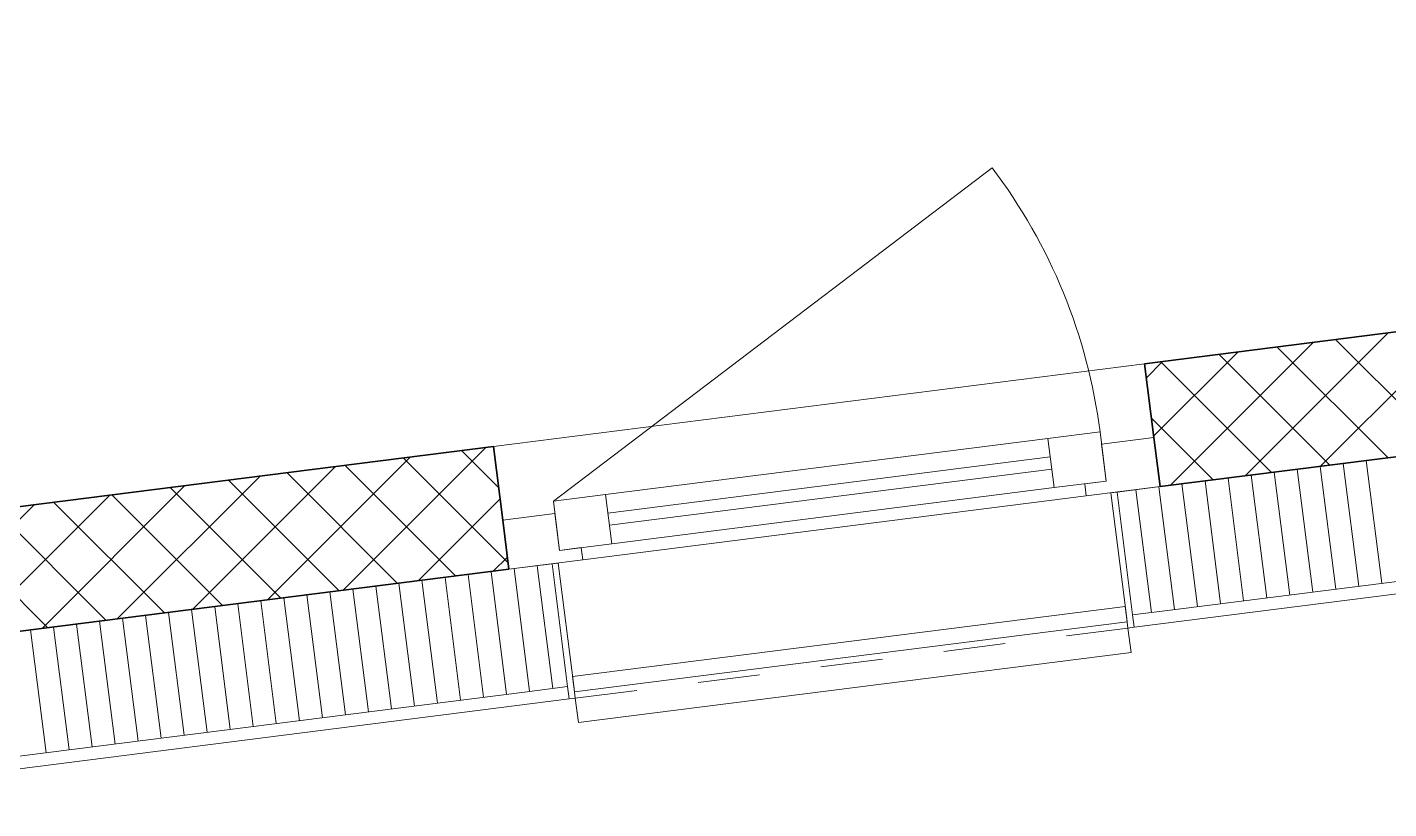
# Model space of a CAD drawing. Header units: metres. Extents: x 2713679.5 to 2713747.3, y 1226017.1 to 1226104.2.
# Drawn here: x 2713704.567 to 2713706.766, y 1226020.853 to 1226022.115 of the extents above; entities that cross this region are included whole.
import ezdxf

# ---------------------------------------------------------------- set-up
doc = ezdxf.new("R2010")
doc.units = ezdxf.units.M
doc.header["$MEASUREMENT"] = 0
doc.linetypes.add('Strich 2_1mm', pattern=[0.15, 0.1, -0.05])
doc.layers.add('plangrafiken', color=251, linetype='Continuous')
doc.layers.add('waende_stuetzen', color=250, linetype='Continuous')

msp = doc.modelspace()

# ---------------------------------------------------------------- linework, layer by layer
at = {"layer": 'plangrafiken', "color": 7, "linetype": 'Continuous', "lineweight": 13}
for p, q in [((2713706.3407, 1226021.1796), (2713705.4479, 1226021.0663)), ((2713706.3439, 1226021.1548), (2713706.3407, 1226021.1796)), ((2713705.451, 1226021.0415), (2713706.3439, 1226021.1548)), ((2713705.4479, 1226021.0663), (2713705.451, 1226021.0415))]:
    msp.add_line(p, q, dxfattribs=at)
at = {"layer": 'waende_stuetzen', "color": 7, "linetype": 'Continuous', "lineweight": 35}
for p, q in [((2713710.6572, 1226022.1154), (2713706.3716, 1226021.5716)), ((2713706.3968, 1226021.3732), (2713710.6824, 1226021.917)), ((2713706.3867, 1226021.4525), (2713706.3716, 1226021.5716)), ((2713706.3968, 1226021.3732), (2713706.3867, 1226021.4525)), ((2713705.32, 1226021.4381), (2713704.0602, 1226021.2782)), ((2713705.3352, 1226021.3191), (2713705.32, 1226021.4381)), ((2713705.3452, 1226021.2397), (2713705.3352, 1226021.3191)), ((2713704.0853, 1226021.0798), (2713705.3452, 1226021.2397))]:
    msp.add_line(p, q, dxfattribs=at)
at = {"layer": 'waende_stuetzen', "color": 7, "linetype": 'Continuous', "lineweight": 13}
for p, q in [((2713705.417, 1226021.3496), (2713706.1256, 1226021.8881)), ((2713706.3716, 1226021.5716), (2713705.32, 1226021.4381)), ((2713706.2156, 1226021.451), (2713705.5013, 1226021.3603)), ((2713706.2999, 1226021.4617), (2713706.2156, 1226021.451)), ((2713706.2156, 1226021.451), (2713706.2256, 1226021.3716)), ((2713706.31, 1226021.3823), (2713706.2999, 1226021.4617)), ((2713706.3867, 1226021.4525), (2713706.3024, 1226021.4418)), ((2713706.3024, 1226021.4418), (2713706.31, 1226021.3823)), ((2713706.2193, 1226021.4212), (2713705.5051, 1226021.3306)), ((2713705.5076, 1226021.3107), (2713706.2219, 1226021.4014)), ((2713705.5114, 1226021.281), (2713706.2256, 1226021.3716)), ((2713706.2256, 1226021.3716), (2713706.31, 1226021.3823)), ((2713706.31, 1226021.3823), (2713706.2752, 1226021.3779)), ((2713706.2752, 1226021.3779), (2713706.2777, 1226021.3581)), ((2713706.2777, 1226021.3581), (2713706.3968, 1226021.3732)), ((2713705.5013, 1226021.3603), (2713705.417, 1226021.3496)), ((2713705.417, 1226021.3496), (2713705.427, 1226021.2703)), ((2713705.4643, 1226021.2548), (2713706.2777, 1226021.3581)), ((2713705.5114, 1226021.281), (2713705.5013, 1226021.3603)), ((2713705.4195, 1226021.3298), (2713705.3352, 1226021.3191)), ((2713705.427, 1226021.2703), (2713705.4195, 1226021.3298)), ((2713705.427, 1226021.2703), (2713705.5114, 1226021.281)), ((2713705.3452, 1226021.2397), (2713705.4643, 1226021.2548)), ((2713705.4618, 1226021.2747), (2713705.427, 1226021.2703)), ((2713705.4643, 1226021.2548), (2713705.4618, 1226021.2747)), ((2713706.355, 1226021.1461), (2713706.3525, 1226021.1659)), ((2713706.3451, 1226021.1448), (2713706.3502, 1226021.1052)), ((2713706.3502, 1226021.1052), (2713705.4573, 1226020.9919)), ((2713705.4424, 1226021.0303), (2713705.4398, 1226021.0501)), ((2713705.4573, 1226020.9919), (2713705.4523, 1226021.0315))]:
    msp.add_line(p, q, dxfattribs=at)
at = {"layer": 'waende_stuetzen', "color": 7, "linetype": 'Continuous', "lineweight": 18}
for p, q in [((2713706.355, 1226021.1461), (2713711.1268, 1226021.7517)), ((2713706.422, 1226021.1748), (2713710.906, 1226021.7438)), ((2713706.3274, 1226021.3644), (2713706.3174, 1226021.3631)), ((2713706.3426, 1226021.1647), (2713706.3174, 1226021.3631)), ((2713706.3968, 1226021.3732), (2713706.3274, 1226021.3644)), ((2713706.3525, 1226021.1659), (2713706.3274, 1226021.3644)), ((2713705.3452, 1226021.2397), (2713705.4147, 1226021.2485)), ((2713705.4147, 1226021.2485), (2713705.4246, 1226021.2498)), ((2713705.4398, 1226021.0501), (2713705.4147, 1226021.2485)), ((2713705.4498, 1226021.0514), (2713705.4246, 1226021.2498)), ((2713706.422, 1226021.1748), (2713706.3525, 1226021.1659)), ((2713706.3451, 1226021.1448), (2713706.3426, 1226021.1647)), ((2713706.355, 1226021.1461), (2713706.3451, 1226021.1448)), ((2713704.1105, 1226020.8814), (2713705.3704, 1226021.0413)), ((2713705.3704, 1226021.0413), (2713705.4398, 1226021.0501)), ((2713705.4523, 1226021.0315), (2713705.4498, 1226021.0514)), ((2713704.0436, 1226020.8528), (2713705.4424, 1226021.0303)), ((2713705.4424, 1226021.0303), (2713705.4523, 1226021.0315))]:
    msp.add_line(p, q, dxfattribs=at)
at = {"layer": 'waende_stuetzen', "color": 18, "linetype": 'Continuous', "lineweight": 0, "true_color": 0x000000}
for p, q in [((2713706.6561, 1226021.4061), (2713706.887, 1226021.637)), ((2713706.4131, 1226021.3752), (2713706.644, 1226021.6061)), ((2713706.5346, 1226021.3907), (2713706.7655, 1226021.6216)), ((2713706.8593, 1226021.4319), (2713706.6804, 1226021.6108)), ((2713706.3865, 1226021.4546), (2713706.5226, 1226021.5907)), ((2713706.671, 1226021.408), (2713706.4921, 1226021.5869)), ((2713706.7652, 1226021.4199), (2713706.5863, 1226021.5988)), ((2713706.3745, 1226021.5487), (2713706.4011, 1226021.5753)), ((2713706.5769, 1226021.396), (2713706.398, 1226021.5749)), ((2713706.4828, 1226021.3841), (2713706.3827, 1226021.4842)), ((2713705.0768, 1226021.2056), (2713705.3077, 1226021.4366)), ((2713705.3285, 1226021.3717), (2713705.2686, 1226021.4316)), ((2713704.9553, 1226021.1902), (2713705.1862, 1226021.4211)), ((2713705.2592, 1226021.2288), (2713705.0803, 1226021.4077)), ((2713705.3439, 1226021.2502), (2713705.1744, 1226021.4196)), ((2713706.7179, 1226021.2123), (2713706.6927, 1226021.4107)), ((2713706.7551, 1226021.217), (2713706.7299, 1226021.4154)), ((2713704.7124, 1226021.1594), (2713704.9433, 1226021.3903)), ((2713704.8339, 1226021.1748), (2713705.0648, 1226021.4057)), ((2713705.1651, 1226021.2169), (2713704.9862, 1226021.3958)), ((2713706.5319, 1226021.1887), (2713706.5067, 1226021.3871)), ((2713706.5691, 1226021.1934), (2713706.5439, 1226021.3918)), ((2713706.6063, 1226021.1981), (2713706.5811, 1226021.3966)), ((2713706.6435, 1226021.2029), (2713706.6183, 1226021.4013)), ((2713706.6807, 1226021.2076), (2713706.6555, 1226021.406)), ((2713704.5909, 1226021.144), (2713704.8218, 1226021.3749)), ((2713704.9769, 1226021.193), (2713704.798, 1226021.3719)), ((2713705.071, 1226021.2049), (2713704.8921, 1226021.3838)), ((2713706.3579, 1226021.3682), (2713706.3831, 1226021.1698)), ((2713706.3951, 1226021.3729), (2713706.4203, 1226021.1745)), ((2713706.4575, 1226021.1793), (2713706.4323, 1226021.3777)), ((2713706.4947, 1226021.184), (2713706.4695, 1226021.3824)), ((2713704.3479, 1226021.1131), (2713704.5788, 1226021.3441)), ((2713704.4694, 1226021.1286), (2713704.7003, 1226021.3595)), ((2713704.7886, 1226021.1691), (2713704.6097, 1226021.348)), ((2713704.8827, 1226021.181), (2713704.7038, 1226021.3599)), ((2713705.1983, 1226021.2211), (2713705.3308, 1226021.3535)), ((2713704.6004, 1226021.1452), (2713704.4215, 1226021.3241)), ((2713704.6945, 1226021.1571), (2713704.5156, 1226021.336)), ((2713705.3198, 1226021.2365), (2713705.3427, 1226021.2594)), ((2713705.3042, 1226021.0329), (2713705.2791, 1226021.2313)), ((2713705.3414, 1226021.0376), (2713705.3163, 1226021.236)), ((2713705.3535, 1226021.2408), (2713705.3786, 1226021.0423)), ((2713705.3907, 1226021.2455), (2713705.4158, 1226021.0471)), ((2713705.1554, 1226021.014), (2713705.1302, 1226021.2124)), ((2713705.1926, 1226021.0187), (2713705.1675, 1226021.2172)), ((2713705.2298, 1226021.0235), (2713705.2047, 1226021.2219)), ((2713705.267, 1226021.0282), (2713705.2419, 1226021.2266)), ((2713704.9694, 1226020.9904), (2713704.9442, 1226021.1888)), ((2713705.0066, 1226020.9951), (2713704.9814, 1226021.1935)), ((2713705.0438, 1226020.9999), (2713705.0186, 1226021.1983)), ((2713705.081, 1226021.0046), (2713705.0558, 1226021.203)), ((2713705.1182, 1226021.0093), (2713705.093, 1226021.2077)), ((2713704.7834, 1226020.9668), (2713704.7582, 1226021.1652)), ((2713704.8206, 1226020.9715), (2713704.7954, 1226021.1699)), ((2713704.8578, 1226020.9763), (2713704.8326, 1226021.1747)), ((2713704.895, 1226020.981), (2713704.8698, 1226021.1794)), ((2713704.9322, 1226020.9857), (2713704.907, 1226021.1841)), ((2713704.6346, 1226020.9479), (2713704.6094, 1226021.1463)), ((2713704.6718, 1226020.9526), (2713704.6466, 1226021.1511)), ((2713704.709, 1226020.9574), (2713704.6838, 1226021.1558)), ((2713704.7462, 1226020.9621), (2713704.721, 1226021.1605)), ((2713704.5974, 1226020.9432), (2713704.5722, 1226021.1416))]:
    msp.add_line(p, q, dxfattribs=at)
at = {"layer": 'waende_stuetzen', "color": 7, "linetype": 'Strich 2_1mm', "lineweight": 13}
msp.add_line((2713706.3451, 1226021.1448), (2713705.4523, 1226021.0315), dxfattribs=at)
at = {"layer": 'waende_stuetzen', "color": 7, "linetype": 'Continuous', "lineweight": 13}
msp.add_arc((2713705.417, 1226021.3496), 0.89, 7.2326, 37.2326, dxfattribs=at)

doc.saveas('drawing.dxf')
